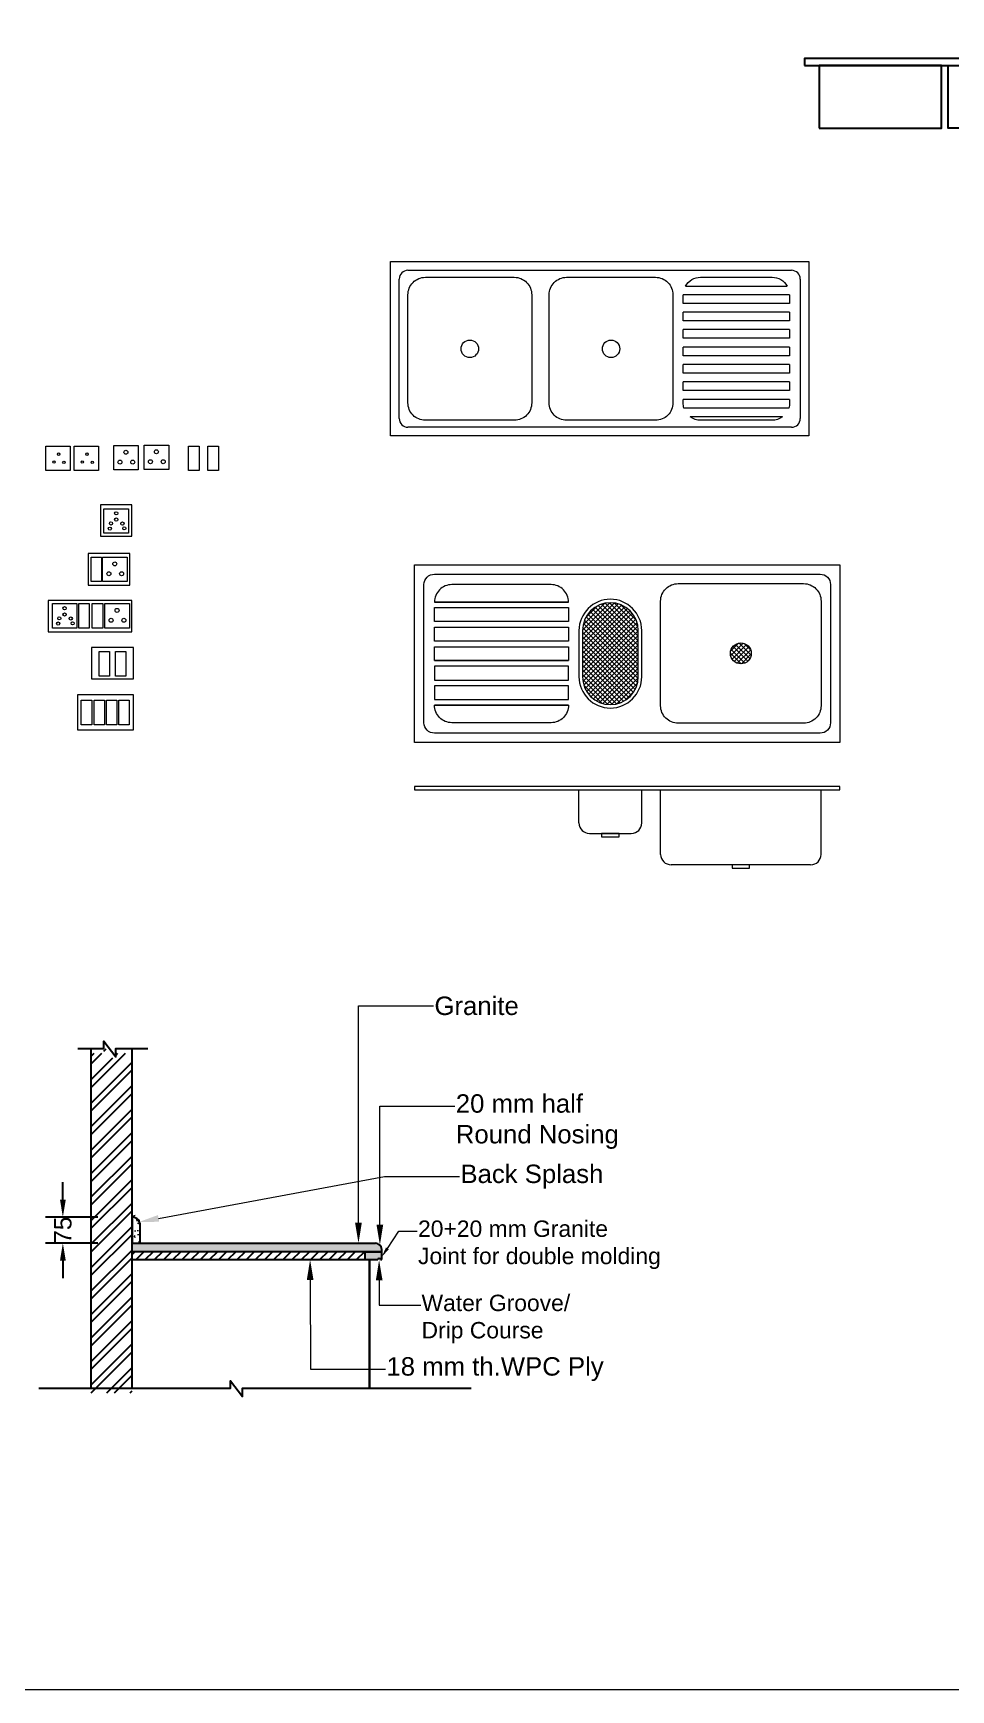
# Model space of a CAD drawing. Header units: millimetres. Extents: x 4065046 to 4134868, y -1476535 to -1460275.
# Drawn here: x 4072220 to 4074852, y -1476535 to -1471785 of the extents above; entities that cross this region are included whole.
import ezdxf
from ezdxf import colors
from ezdxf.entities.mleader import LeaderData, LeaderLine
from ezdxf.math import Vec2, Vec3

# ---------------------------------------------------------------- set-up
doc = ezdxf.new("R2010")
doc.units = ezdxf.units.MM
doc.header["$LTSCALE"] = 15
doc.header["$PDMODE"] = 35
doc.linetypes.add('ACAD_ISO02W100', pattern=[15, 12, -3])
for name, color, linetype in [('dimensions', 20, 'Continuous'), ('electrical points', 1, 'Continuous'), ('wall', 6, 'Continuous'), ('worktop', 7, 'Continuous')]:
    doc.layers.add(name, color=color, linetype=linetype)
doc.layers.add('I-WALL', color=7, linetype='Continuous', lineweight=25)
doc.layers.add('LS_DR_ELECTRICAL', color=1, linetype='Continuous', lineweight=0)
doc.layers.add('LS_DR_Glass', color=7, linetype='Continuous', true_color=0xa6c9d3)
doc.styles.add('ARIAL', font='arial.ttf', dxfattribs={"height": 50})
doc.styles.add('ROMANS', font='tahoma.ttf')
doc.styles.get("Standard").update_dxf_attribs({"font": 'arial.ttf'})
doc.dimstyles.new('MD50', dxfattribs={"dimscale": 50, "dimtxt": 1.9, "dimasz": 1.3, "dimexe": 1.3, "dimexo": 2.38, "dimgap": 1, "dimtad": 1, "dimdec": 0, "dimzin": 3, "dimdsep": 46, "dimtxsty": 'ROMANS', "dimblk": 'OBLIQUE', "dimcen": -1.9, "dimdle": 1.3, "dimclrd": 150, "dimclre": 150, "dimclrt": 256, "dimadec": 0, "dimazin": 0, "dimtfac": 1, "dimtdec": 0, "dimtix": 1, "dimtmove": 2, "dimatfit": 3, "dimfxl": 1, "dimtolj": 1, "dimtzin": 3, "dimarcsym": 0})
pattern_1 = [(50, (-3207122.252, -216367.643), (42.75686773, -3.7407394), [4.47083904, -49.1792294]), (355, (-3207122.25, -216367.643), (-8.27126847, 44.8390762), [3.57667123, -39.34352063]), (100.4514447, (-3207118.69, -216367.955), (34.48559915, 41.098335), [3.7996285, -41.79594844]), (46.1842, (-3207122.25, -216355.72), (63.6194624, -9.8669019), [6.7062586, -73.7688441]), (96.6355576, (-3207116.95, -216356.543), (55.7163082, 58.0683662), [5.6994451, -62.6939793]), (351.1841512, (-3207122.25, -216355.72), (55.7163082, 58.0683662), [5.3649991, -59.0150124]), (21, (-3207116.29, -216358.7), (35.582338, -24.00059004), [4.47083904, -49.1792294]), (326, (-3207116.29, -216358.7), (14.5043003, 43.22702096), [3.57667123, -39.34338353]), (71.451445, (-3207113.325, -216360.7), (50.08663825, 19.22643114), [3.7996285, -41.7958764]), (37.5, (-3207122.252, -216367.643), (0.72486341, 19.84419783), [0, -38.86649404, 0, -39.9394954, 0, -39.4924115]), (7.5, (-3207122.252, -216367.643), (15.68188744, 23.51135038), [0, -22.7714735, 0, -37.97232623, 0, -15.05182476]), (327.5, (-3207135.545, -216367.643), (31.8217179, -1.344477285), [0, -14.9027968, 0, -46.496726, 0, -61.69757872]), (317.5, (-3207141.506, -216367.643), (34.7643951, 5.9673359), [0, -19.37363583, 0, -30.87859496, 0, -43.81422257])]
pattern_2 = [(45, (-3944554.8, 182866.3), (-6.73519209, 6.73519209), []), (135, (-3944554.8, 182866.3), (-6.73519209, -6.73519209), [])]

# ---------------------------------------------------------------- blocks, each defined once
blk = doc.blocks.new('5 amps')
at = {"layer": 'LS_DR_ELECTRICAL', "ltscale": 0.25}
blk.add_lwpolyline([(-70.2, 17.4), (0, 17.4), (0, -52.6), (-70.2, -52.6)], close=True, dxfattribs=at)
for centre in [(-46.9, -28.6), (-33.4, -5.8), (-18.3, -29.2)]:
    blk.add_circle(centre, 3.51, dxfattribs=at)
blk = doc.blocks.new('15 amps')
at = {"color": 1, "lineweight": 15, "ltscale": 0.25}
for centre in [(-21.4, -47.7), (-4.4, -19.3), (15.2, -47.7)]:
    blk.add_circle(centre, 5.75, dxfattribs=at)
at = {"layer": 'LS_DR_ELECTRICAL', "color": 1, "ltscale": 0.25}
blk.add_lwpolyline([(-39.3, 0), (30.9, 0), (30.9, -70), (-39.3, -70)], close=True, dxfattribs=at)
blk = doc.blocks.new('shifted new 5 amps')
at = {"layer": 'LS_DR_ELECTRICAL', "color": 6, "ltscale": 0.25}
blk.add_lwpolyline([(-35.1, 0), (35.1, 0), (35.1, -70), (-35.1, -70)], close=True, dxfattribs=at)
for centre in [(-11.8, -46), (1.7, -23.2), (16.8, -46.6)]:
    blk.add_circle(centre, 3.51, dxfattribs=at)
blk = doc.blocks.new('shifted new 15 amps')
at = {"color": 6, "lineweight": 15, "ltscale": 0.25}
for centre in [(43.5, -40.7), (26.5, -69.1), (63.1, -69.1)]:
    blk.add_circle(centre, 5.75, dxfattribs=at)
at = {"layer": 'LS_DR_ELECTRICAL', "color": 6, "ltscale": 0.25}
blk.add_lwpolyline([(8.6, -21.4), (78.8, -21.4), (78.8, -91.4), (8.6, -91.4)], close=True, dxfattribs=at)
blk = doc.blocks.new('15 5 socket')
at = {"color": 1, "lineweight": 15, "ltscale": 0.25}
for p, q in [((24.5, 71.2), (-65.5, 71.2)), ((-65.5, 71.2), (-65.5, -18.8)), ((24.5, -18.8), (24.5, 71.2)), ((-65.5, -18.8), (24.5, -18.8))]:
    blk.add_line(p, q, dxfattribs=at)
at = {"layer": 'LS_DR_ELECTRICAL', "color": 1, "ltscale": 0.25}
blk.add_lwpolyline([(-55.5, 60.2), (14.7, 60.2), (14.7, -9.8), (-55.5, -9.8)], close=True, dxfattribs=at)
for centre in [(-20.4, 47), (-38.8, 3), (-35.5, 17.9), (-20.4, 29.1), (-2.6, 17.6), (2.7, 3.8)]:
    blk.add_circle(centre, 4.63, dxfattribs=at)
blk = doc.blocks.new('15 amps SS Exist')
at = {"color": 1, "lineweight": 15, "ltscale": 0.25}
for centre in [(-60.2, 8.3), (-43.2, 36.7), (-23.6, 8.3)]:
    blk.add_circle(centre, 5.75, dxfattribs=at)
at = {"layer": 'LS_DR_ELECTRICAL', "color": 1, "ltscale": 0.25}
for p, q in [((0, 66), (-120, 66)), ((-120, 66), (-120, -24)), ((-111.4, 56), (-81.4, 56)), ((-111.4, -14), (-111.4, 56)), ((-81.4, 56), (-81.4, -14)), ((0, -24), (0, 66)), ((-120, -24), (0, -24)), ((-81.4, -14), (-111.4, -14))]:
    blk.add_line(p, q, dxfattribs=at)
blk.add_lwpolyline([(-78.1, 56), (-7.9, 56), (-7.9, -14), (-78.1, -14)], close=True, dxfattribs=at)
blk = doc.blocks.new('exist 1 15Amps SS 1 5 Amps SS')
at = {"color": 1, "lineweight": 15, "ltscale": 0.25}
for centre in [(-38.3, -5.5), (-21.2, 22.9), (-1.7, -5.5)]:
    blk.add_circle(centre, 5.75, dxfattribs=at)
at = {"layer": 'LS_DR_ELECTRICAL', "color": 1, "ltscale": 0.25}
for p, q in [((21.6, 51.3), (-218.4, 51.3)), ((-218.4, 51.3), (-218.4, -38.7)), ((21.6, -38.7), (21.6, 51.3)), ((-206.8, 42.2), (-136.6, 42.2)), ((-206.8, -27.8), (-206.8, 42.2)), ((-136.6, 42.2), (-136.6, -27.8)), ((-131.1, 42.2), (-101.1, 42.2)), ((-131.1, -27.8), (-131.1, 42.2)), ((-101.1, 42.2), (-101.1, -27.8)), ((-92.3, 42.2), (-62.3, 42.2)), ((-92.3, -27.8), (-92.3, 42.2)), ((-62.3, 42.2), (-62.3, -27.8)), ((-56.2, 42.2), (14, 42.2)), ((-56.2, -27.8), (-56.2, 42.2)), ((14, 42.2), (14, -27.8)), ((-218.4, -38.7), (21.6, -38.7)), ((-136.6, -27.8), (-206.8, -27.8)), ((-101.1, -27.8), (-131.1, -27.8)), ((-62.3, -27.8), (-92.3, -27.8)), ((14, -27.8), (-56.2, -27.8))]:
    blk.add_line(p, q, dxfattribs=at)
for centre in [(-186.8, 0), (-171.7, 29.1), (-171.7, 11.1), (-153.9, -0.4), (-190.1, -15), (-148.6, -14.2)]:
    blk.add_circle(centre, 4.63, dxfattribs=at)
blk = doc.blocks.new('Exist 2 switch')
at = {"color": 1, "lineweight": 15, "ltscale": 0.25}
for p, q in [((189.4, 122.7), (69.4, 122.7)), ((69.4, 122.7), (69.4, 32.7)), ((189.4, 32.7), (189.4, 122.7)), ((69.4, 32.7), (189.4, 32.7))]:
    blk.add_line(p, q, dxfattribs=at)
at = {"layer": 'LS_DR_ELECTRICAL', "color": 1, "ltscale": 0.25}
for p, q in [((91.1, 110.6), (121.1, 110.6)), ((91.1, 40.6), (91.1, 110.6)), ((121.1, 110.6), (121.1, 40.6)), ((137.7, 110.6), (167.7, 110.6)), ((137.7, 40.6), (137.7, 110.6)), ((167.7, 110.6), (167.7, 40.6)), ((121.1, 40.6), (91.1, 40.6)), ((167.7, 40.6), (137.7, 40.6))]:
    blk.add_line(p, q, dxfattribs=at)
blk = doc.blocks.new('exist 4 switch')
at = {"layer": 'LS_DR_ELECTRICAL', "color": 1, "ltscale": 0.25}
for p, q in [((2546.9, -2455.1), (2386.9, -2455.1)), ((2386.9, -2455.1), (2386.9, -2555.1)), ((2397.5, -2470.3), (2427.5, -2470.3)), ((2397.5, -2540.3), (2397.5, -2470.3)), ((2427.5, -2470.3), (2427.5, -2540.3)), ((2434.3, -2470.3), (2464.3, -2470.3)), ((2434.3, -2540.3), (2434.3, -2470.3)), ((2464.3, -2470.3), (2464.3, -2540.3)), ((2469.6, -2470.3), (2499.6, -2470.3)), ((2469.6, -2540.3), (2469.6, -2470.3)), ((2499.6, -2470.3), (2499.6, -2540.3)), ((2505, -2470.3), (2535, -2470.3)), ((2505, -2540.3), (2505, -2470.3)), ((2535, -2470.3), (2535, -2540.3)), ((2546.9, -2555.1), (2546.9, -2455.1)), ((2386.9, -2555.1), (2546.9, -2555.1)), ((2427.5, -2540.3), (2397.5, -2540.3)), ((2464.3, -2540.3), (2434.3, -2540.3)), ((2499.6, -2540.3), (2469.6, -2540.3)), ((2535, -2540.3), (2505, -2540.3))]:
    blk.add_line(p, q, dxfattribs=at)
blk = doc.blocks.new('*D62')
at = {"color": 152, "ltscale": 0.25, "transparency": 16777216}
for p, q in [((-949.6, 244.2), (-949.6, 294.2)), ((-949.6, 194.2), (-949.6, 192.5)), ((-949.6, 119.2), (-949.6, 120.9)), ((-949.6, 69.2), (-949.6, 19.2))]:
    blk.add_line(p, q, dxfattribs=at)
at = {"color": 8, "ltscale": 0.25, "transparency": 16777216}
for p, q in [((-849.6, 194.2), (-999.6, 194.2)), ((-849.6, 119.2), (-999.6, 119.2))]:
    blk.add_line(p, q, dxfattribs=at)
at = {"color": 152, "ltscale": 0.25, "transparency": 16777216}
for points in [[(-957.9, 244.2), (-941.2, 244.2), (-949.6, 194.2)], [(-957.9, 69.2), (-941.2, 69.2), (-949.6, 119.2)]]:
    blk.add_solid(points, dxfattribs=at)
at = {"layer": 'Defpoints', "color": 0, "ltscale": 0.25, "transparency": 16777216}
for p in [(-751.2, 194.2), (-949.6, 119.2), (-751.2, 119.2)]:
    blk.add_point(p, dxfattribs=at)
at = {"lineweight": 15, "ltscale": 0.25, "transparency": 16777216, "insert": (-949.6, 156.7), "char_height": 50, "attachment_point": 5, "rotation": 90, "style": 'ARIAL'}
blk.add_mtext('\\A1;75', dxfattribs=at)
blk = doc.blocks.new('1200')
at = {"color": 4, "linetype": 'ByBlock', "lineweight": 15, "ltscale": 0.25}
for p, q in [((3727107, -682062.2), (3728307, -682062.2)), ((3727107, -682562.2), (3727107, -682062.2)), ((3727157, -682087.2), (3728257, -682087.2)), ((3728307, -682062.2), (3728307, -682562.2)), ((3727132, -682512.2), (3727132, -682112.2)), ((3727952.99873, -682132.2), (3728244.60127, -682132.2)), ((3728282, -682112.2), (3728282, -682512.2)), ((3728251.3, -682157.2), (3727946.3, -682157.2)), ((3728251.3, -682182.2), (3727946.3, -682182.2)), ((3728251.3, -682207.2), (3727946.3, -682207.2)), ((3728251.3, -682232.2), (3727946.3, -682232.2)), ((3728251.3, -682257.2), (3727946.3, -682257.2)), ((3728251.3, -682282.2), (3727946.3, -682282.2)), ((3728251.3, -682307.2), (3727946.3, -682307.2)), ((3728251.3, -682332.2), (3727946.3, -682332.2)), ((3728251.3, -682357.2), (3727946.3, -682357.2)), ((3728251.3, -682382.2), (3727946.3, -682382.2)), ((3728251.3, -682407.2), (3727946.3, -682407.2)), ((3728251.3, -682432.2), (3727946.3, -682432.2)), ((3728251.3, -682457.2), (3727946.3, -682457.2)), ((3728248.99696, -682482.2), (3727948.60304, -682482.2)), ((3728231.3, -682507.2), (3727966.3, -682507.2)), ((3728307, -682562.2), (3727107, -682562.2)), ((3728257, -682537.2), (3727157, -682537.2))]:
    blk.add_line(p, q, dxfattribs=at)
for points in [[(3727512, -682157.2), (3727512, -682467.2, -0.4142135624), (3727462, -682517.2), (3727207, -682517.2, -0.4142135624), (3727157, -682467.2), (3727157, -682157.2, -0.4142135624), (3727207, -682107.2), (3727462, -682107.2, -0.4142135624)], [(3727917, -682157.2), (3727917, -682467.2, -0.4142135624), (3727867, -682517.2), (3727612, -682517.2, -0.4142135624), (3727562, -682467.2), (3727562, -682157.2, -0.4142135624), (3727612, -682107.2), (3727867, -682107.2, -0.4142135624)]]:
    blk.add_lwpolyline(points, format="xyb", close=True, dxfattribs=at)
for points in [[(3727952.99873, -682132.2, -0.2679491924), (3727996.3, -682107.2), (3728201.3, -682107.2, -0.2679491924), (3728244.60127, -682132.2, -0.2679491924)], [(3727948.60304, -682482.2, -0.0763208341), (3727946.3, -682467.2), (3727946.3, -682457.2)], [(3728251.3, -682457.2), (3728251.3, -682467.2, -0.0763208341), (3728248.99696, -682482.2, -0.0763208341)], [(3728231.3, -682507.2, -0.1622776602), (3728201.3, -682517.2), (3727996.3, -682517.2, -0.1622776602), (3727966.3, -682507.2)]]:
    blk.add_lwpolyline(points, format="xyb", dxfattribs=at)
for points in [[(3727946.3, -682182.2), (3727946.3, -682157.2)], [(3728251.3, -682157.2), (3728251.3, -682182.2)], [(3727946.3, -682232.2), (3727946.3, -682207.2)], [(3728251.3, -682207.2), (3728251.3, -682232.2)], [(3727946.3, -682282.2), (3727946.3, -682257.2)], [(3728251.3, -682257.2), (3728251.3, -682282.2)], [(3727946.3, -682332.2), (3727946.3, -682307.2)], [(3728251.3, -682307.2), (3728251.3, -682332.2)], [(3727946.3, -682382.2), (3727946.3, -682357.2)], [(3728251.3, -682357.2), (3728251.3, -682382.2)], [(3727946.3, -682432.2), (3727946.3, -682407.2)], [(3728251.3, -682407.2), (3728251.3, -682432.2)]]:
    blk.add_lwpolyline(points, dxfattribs=at)
for centre in [(3727334.5, -682312.2), (3727739.5, -682312.2)]:
    blk.add_circle(centre, 25, dxfattribs=at)
for centre, start, end in [((3727157, -682112.2), 90, 180), ((3728257, -682112.2), 0, 90), ((3727157, -682512.2), 180, 270), ((3728257, -682512.2), 270, 0)]:
    blk.add_arc(centre, 25, start, end, dxfattribs=at)
blk = doc.blocks.new('sink')
at = {"layer": 'LS_DR_Glass', "lineweight": 20, "ltscale": 0.25}
h = blk.add_hatch(dxfattribs=at)
h.set_pattern_fill('ANSI37', color=251, scale=3)
h.set_pattern_definition(pattern_2)
h.paths.add_polyline_path([(641.6, 321, 1), (481.6, 321), (481.6, 189, 1), (641.6, 189)])
h = blk.add_hatch(dxfattribs=at)
h.set_pattern_fill('ANSI37', color=251, scale=3)
h.set_pattern_definition(pattern_2)
h.paths.add_polyline_path([(965.8, 255.8, 1), (905.8, 255.8, 1)])
at = {"color": 4, "lineweight": 20, "ltscale": 0.25}
for p, q in [((441.6, 402.9), (57.1, 402.9)), ((57.1, 386.9), (441.6, 386.9)), ((57.1, 275), (441.6, 275)), ((57.1, 235), (441.6, 235)), ((57.1, 123.1), (441.6, 123.1)), ((441.6, 107.1), (57.1, 107.1))]:
    blk.add_line(p, q, dxfattribs=at)
for points in [[(0, 510), (1220, 510), (1220, 0), (0, 0)], [(57.1, 386.9), (441.6, 386.9), (441.6, 346.9), (57.1, 346.9)], [(57.1, 331), (441.6, 331), (441.6, 291), (57.1, 291)], [(57.1, 275), (441.6, 275), (441.6, 235), (57.1, 235)], [(57.1, 179), (441.6, 179), (441.6, 219), (57.1, 219)], [(57.1, 123.1), (441.6, 123.1), (441.6, 163.1), (57.1, 163.1)]]:
    blk.add_lwpolyline(points, close=True, dxfattribs=at)
for points in [[(57.1, 482.9), (1162.9, 482.9, -0.414214), (1192.9, 452.9), (1192.9, 57.1, -0.414214), (1162.9, 27.1), (57.1, 27.1, -0.414214), (27.1, 57.1), (27.1, 452.9, -0.414214)], [(391.6, 452.9), (107.1, 452.9, 0.414214), (57.1, 402.9), (441.6, 402.9, 0.414214)], [(1165.8, 405.8), (1165.8, 105.8, -0.414214), (1115.8, 55.8), (755.8, 55.8, -0.414214), (705.8, 105.8), (705.8, 405.8, -0.414214), (755.8, 455.8), (1115.8, 455.8, -0.414214)], [(651.6, 321, 1), (471.6, 321), (471.6, 189, 1), (651.6, 189)], [(641.6, 321, 1), (481.6, 321), (481.6, 189, 1), (641.6, 189)], [(391.6, 57.1), (107.1, 57.1, -0.414214), (57.1, 107.1), (441.6, 107.1, -0.414214)]]:
    blk.add_lwpolyline(points, format="xyb", close=True, dxfattribs=at)
at = {"color": 251, "lineweight": 20, "ltscale": 0.25}
blk.add_circle((935.8, 255.8), 30, dxfattribs=at)
blk = doc.blocks.new('sink ele')
at = {"color": 4, "lineweight": 20, "ltscale": 0.25}
for p, q in [((471.6, -100), (471.6, -5)), ((651.6, -100), (651.6, -5)), ((705.8, -190), (705.8, -5)), ((1165.8, -190), (1165.8, -5)), ((501.6, -130), (621.6, -130)), ((1135.8, -220), (735.8, -220))]:
    blk.add_line(p, q, dxfattribs=at)
for points in [[(0, -5), (1220, -5), (1220, 5), (0, 5)], [(536.6, -140), (586.6, -140), (586.6, -130), (536.6, -130)], [(910.8, -230), (960.8, -230), (960.8, -220), (910.8, -220)]]:
    blk.add_lwpolyline(points, close=True, dxfattribs=at)
for centre, start, end in [((501.6, -100), 180, 270), ((621.6, -100), 270, 0), ((735.8, -190), 180, 270), ((1135.8, -190), 270, 0)]:
    blk.add_arc(centre, 30, start, end, dxfattribs=at)
blk = doc.blocks.new('si3')
at = {"layer": 'I-WALL', "color": 4, "ltscale": 0.25}
for points in [[(0, 0), (804, 0), (804, 20), (0, 20)], [(42, -180), (392, -180), (392, 0), (42, 0)], [(762, -180), (412, -180), (412, 0), (762, 0)]]:
    blk.add_lwpolyline(points, close=True, dxfattribs=at)
blk = doc.blocks.new('granite details')
at = {"lineweight": 15, "ltscale": 0.25, "true_color": 0x939598}
h = blk.add_hatch(dxfattribs=at)
h.set_pattern_fill('AR-CONC', color=252, scale=0.23469)
h.set_pattern_definition(pattern_1)
h.paths.add_polyline_path([(-727.8, 183.7, 0.414214), (-751.2, 207.2), (-751.2, 119.2), (-727.8, 119.2)])
at = {"lineweight": 15, "ltscale": 0.25}
h = blk.add_hatch(dxfattribs=at)
h.set_pattern_fill('AR-CONC', color=1, scale=0.23469)
h.set_pattern_definition(pattern_1)
edge = h.paths.add_edge_path()
edge.add_arc((-747.5, 174.9), 19.7, 355.284, 460.8974)
edge.add_line((-751.2, 194.2), (-751.2, 119.2))
edge.add_line((-751.2, 119.2), (-727.8, 119.2))
edge.add_line((-727.8, 119.2), (-727.9, 173.2))
at = {"layer": 'wall', "true_color": 0x939598}
h = blk.add_hatch(dxfattribs=at)
h.set_pattern_fill('ANSI32', color=252, scale=5)
h.paths.add_polyline_path([(-751.2, 664.6), (-798.2, 664.6), (-798.2, 640.5), (-832.4, 685.6), (-832.4, 664.6), (-868.6, 664.6), (-868.6, 348.3), (-751.2, 348.3)])
h.paths.add_polyline_path([(-751.2, 348.3), (-868.6, 348.3), (-868.6, -137.6), (-751.2, -137.6), (-751.2, 59.2)])
h.paths.add_polyline_path([(-751.2, -137.6), (-868.6, -137.6), (-868.6, -309.5), (-751.2, -309.5)])
at = {"layer": 'worktop'}
h = blk.add_hatch(dxfattribs=at)
h.set_pattern_fill('AR-CONC', color=1, scale=3.520346)
h.set_pattern_definition([(50, (-46021.96, -77329.426), (25.250038, -2.209092), [2.640259, -29.042852]), (355, (-46021.96, -77329.426), (-4.8845266, 26.4797634), [2.1122074, -23.2342816]), (100.451444, (-46019.856, -77329.61), (20.365511, 24.270671), [2.243875, -24.682626]), (46.1842, (-46021.96, -77322.385), (37.570584, -5.826851), [3.960389, -43.564278]), (96.635635, (-46018.83, -77322.87), (32.903332, 34.292342), [3.365815, -37.02396]), (351.184164, (-46021.96, -77322.385), (32.903332, 34.292342), [3.168311, -34.851422]), (21, (-46018.44, -77324.145), (21.0131917, -14.173577), [2.640259, -29.042852]), (326, (-46018.44, -77324.145), (8.565541, 25.5277884), [2.1122074, -23.2342816]), (71.451445, (-46016.688, -77325.326), (29.578732, 11.3542116), [2.243875, -24.682626]), (37.5, (-46021.96, -77329.426), (0.4280689, 11.7190145), [0, -22.952654, 0, -23.5863162, 0, -23.3222903]), (7.5, (-46021.96, -77329.426), (9.2609571, 13.8846557), [0, -13.4477206, 0, -22.424602, 0, -8.8888729]), (327.5, (-46029.81, -77329.426), (18.7923952, -0.7940095), [0, -8.8008642, 0, -27.4586965, 0, -36.435578]), (317.5, (-46033.33, -77329.426), (20.5301692, 3.5240414), [0, -11.4411235, 0, -18.2353907, 0, -25.874541])])
h.paths.add_polyline_path([(-35.4, 94.5), (-82.4, 94.5), (-82.4, 72.2), (-46.2, 72.2, -1), (-39.1, 72.2), (-35.4, 72.2)])
h.paths.add_polyline_path([(-53, 119.2), (-751.2, 119.2), (-751.2, 95.7), (-82.4, 95.7), (-35.4, 95.7), (-35.4, 101.6, 0.414214)])
h = blk.add_hatch(dxfattribs=at)
h.set_pattern_fill('ANSI31', color=3, scale=5.867243)
h.set_pattern_definition([(45, (-3207122.252, -216367.643), (-13.17233584, 13.17233584), [])])
h.paths.add_polyline_path([(-82.4, 95.7), (-751.2, 95.7), (-751.2, 72.2), (-82.4, 72.2)])
at = {"layer": 'electrical points'}
for points in [[(-906.4, 677.6), (-832.4, 677.6), (-832.4, 698.6), (-798.2, 653.5), (-798.2, 677.6), (-706, 677.6)], [(-751.2, -296.5), (-751.2, 72.2), (-70.6, 72.2), (-70.6, -296.5)], [(-1018.3, -296.5), (-468.7, -296.5), (-468.7, -275.5), (-434.5, -320.6), (-434.5, -296.5), (221.1, -296.5)]]:
    blk.add_lwpolyline(points, dxfattribs=at)
at = {"layer": 'worktop'}
for p, q in [((-868.6, -296.5), (-868.6, 677.6)), ((-751.2, -296.5), (-751.2, 677.6)), ((-751.2, 119.2), (-53, 119.2)), ((-751.2, 95.7), (-82.4, 95.7)), ((-82.4, 72.2), (-82.4, 95.7)), ((-82.4, 95.7), (-35.4, 95.7)), ((-35.4, 72.2), (-35.4, 101.6)), ((-751.2, 72.2), (-46.2, 72.2)), ((-82.4, 94.5), (-35.4, 94.5)), ((-70.6, -296.5), (-70.6, 72.2)), ((-39.1, 72.2), (-35.4, 72.2))]:
    blk.add_line(p, q, dxfattribs=at)
blk.add_lwpolyline([(-751.2, 119.2), (-727.8, 119.2), (-727.8, 170.7, 0.414214), (-751.2, 194.2), (-751.2, 194.2)], format="xyb", close=True, dxfattribs=at)
for centre, radius, end in [((-53, 101.6), 17.6, 90), ((-42.7, 72.2), 3.55, 180)]:
    blk.add_arc(centre, radius, 0, end, dxfattribs=at)
at = {"lineweight": 15, "ltscale": 0.25}
dim = blk.add_linear_dim(base=(-949.6, 119.2), p1=(-751.2, 194.2), p2=(-751.2, 119.2), angle=90, dimstyle='MD50', override={"dimtxt": 50, "dimasz": 1, "dimexe": 1, "dimexo": 0.5, "dimgap": 0, "dimtad": 0, "dimtxsty": 'ARIAL', "dimdle": 1.2, "dimclrd": 152, "dimclre": 8, "dimtix": 0, "dimfxl": 2, "dimfxlon": 1, "dimlwd": 65535, "dimlwe": 65535, "dimarcsym": 2}, dxfattribs=at)
dim.commit()
dim.dimension.update_dxf_attribs({"geometry": '*D62', "text_midpoint": (-949.6, 156.7)})
at = {"layer": 'dimensions'}
ml = blk.add_multileader_mtext('Standard', dxfattribs=at)
ml.set_content('Granite', color=256)
ml.set_leader_properties(color=154)
ml.build(insert=Vec2(0, 0))
ml.multileader.update_dxf_attribs({"text_right_attachment_type": 6, "dogleg_length": 0.36, "arrow_head_size": 58.7})
ctx = ml.context
ctx.base_point, ctx.char_height, ctx.arrow_head_size, ctx.landing_gap_size, ctx.plane_origin = Vec3(113.5, 799.6), 52.81, 58.7, 2.35, Vec3(-596.4, 454.2)
ctx.right_attachment = 6
notes = []
notes.append((ctx, [(0, (1, 1, 0), (-102, 799.6), (1, 0), 215.5, [(0, [(-102, 119.2)], 0, [])])]))
ctx.mtext.insert, ctx.mtext.width, ctx.mtext.defined_height, ctx.mtext.flow_direction = Vec3(115.8, 826.4), 545.412, 131.7, 5
ml = blk.add_multileader_mtext('Standard', dxfattribs=at)
ml.set_content('{\\fArial|b0|i0|c0|p34;20 mm half \\PRound Nosing}', color=256)
ml.set_leader_properties(color=154)
ml.build(insert=Vec2(0, 0))
ml.multileader.update_dxf_attribs({"text_right_attachment_type": 6, "dogleg_length": 183.6, "arrow_head_size": 58.7})
ctx = ml.context
ctx.base_point, ctx.char_height, ctx.arrow_head_size, ctx.landing_gap_size, ctx.plane_origin = Vec3(174.8, 512.1), 52.805, 58.7, 2.35, Vec3(-727.8, -95.4)
ctx.right_attachment = 6
notes.append((ctx, [(0, (1, 1, 0), (-40.7, 512.1), (1, 0), 215.5, [(0, [(-40.6, 114)], 0, [])])]))
ctx.mtext.insert, ctx.mtext.flow_direction = Vec3(177.1, 546.3), 5
ml = blk.add_multileader_mtext('Standard', dxfattribs=at)
ml.set_content('Back Splash ', color=256)
ml.set_leader_properties(color=154)
ml.build(insert=Vec2(0, 0))
ml.multileader.update_dxf_attribs({"text_right_attachment_type": 6, "dogleg_length": 183.6, "arrow_head_size": 58.7})
ctx = ml.context
ctx.base_point, ctx.char_height, ctx.arrow_head_size, ctx.landing_gap_size, ctx.plane_origin = Vec3(188, 310.9), 52.805, 58.7, 2.35, Vec3(-1425.4, -165.1)
ctx.right_attachment = 6
notes.append((ctx, [(0, (1, 1, 0), (-27.5, 310.9), (1, 0), 215.5, [(0, [(-733, 179.6)], 0, [])])]))
ctx.mtext.insert, ctx.mtext.width, ctx.mtext.defined_height, ctx.mtext.flow_direction = Vec3(190.3, 344.6), 608.785, 293.6, 5
ml = blk.add_multileader_mtext('Standard', dxfattribs=at)
ml.set_content('20+20 mm Granite\\PJoint for double molding', color=256)
ml.set_leader_properties(color=5, linetype='ACAD_ISO02W100')
ml.build(insert=Vec2(0, 0))
ml.multileader.update_dxf_attribs({"text_right_attachment_type": 6, "dogleg_length": 353.4, "arrow_head_size": 29.3})
ctx = ml.context
ctx.base_point, ctx.char_height, ctx.arrow_head_size, ctx.landing_gap_size, ctx.plane_origin = Vec3(66.5, 154.1), 46.938, 29.3, 2.35, Vec3(-727.8, -277.7)
ctx.right_attachment = 6
notes.append((ctx, [(0, (1, 1, 0), (14.1, 154.1), (1, 0), 52.4, [(0, [(-35.4, 80)], 0, [])])]))
ctx.mtext.insert, ctx.mtext.flow_direction = Vec3(68.8, 184.4), 5
ml = blk.add_multileader_mtext('Standard', dxfattribs=at)
ml.set_content('18 mm th.WPC Ply', color=256)
ml.set_leader_properties(color=154)
ml.build(insert=Vec2(0, 0))
ml.multileader.update_dxf_attribs({"text_right_attachment_type": 6, "dogleg_length": 183.6, "arrow_head_size": 58.7})
ctx = ml.context
ctx.base_point, ctx.char_height, ctx.arrow_head_size, ctx.landing_gap_size, ctx.plane_origin = Vec3(-24.2, -241.8), 52.805, 58.7, 2.35, Vec3(-596.4, 188.5)
ctx.right_attachment = 6
notes.append((ctx, [(0, (1, 1, 0), (-239.7, -241.8), (1, 0), 215.5, [(0, [(-240.7, 72.2)], 0, [])])]))
ctx.mtext.insert, ctx.mtext.flow_direction = Vec3(-21.8, -207.6), 5
ml = blk.add_multileader_mtext('Standard', dxfattribs=at)
ml.set_content('Water Groove/\\PDrip Course', color=256)
ml.set_leader_properties(color=154)
ml.build(insert=Vec2(0, 0))
ml.multileader.update_dxf_attribs({"text_right_attachment_type": 6, "dogleg_length": 183.6, "arrow_head_size": 58.7})
ctx = ml.context
ctx.base_point, ctx.char_height, ctx.arrow_head_size, ctx.landing_gap_size, ctx.plane_origin = Vec3(76.5, -58.4), 46.938, 58.7, 2.35, Vec3(-727.8, -453.8)
ctx.right_attachment = 6
notes.append((ctx, [(0, (1, 1, 0), (-42.3, -58.4), (1, 0), 118.8, [(0, [(-42.8, 71.1)], 0, [])])]))
ctx.mtext.insert, ctx.mtext.flow_direction = Vec3(78.8, -28.4), 5
for ctx, leaders in notes:
    for number, flags, end, landing, length, lines in leaders:
        leader = LeaderData()
        leader.index, (leader.has_last_leader_line, leader.has_dogleg_vector, leader.attachment_direction) = number, flags
        leader.last_leader_point, leader.dogleg_vector, leader.dogleg_length = Vec3(end), Vec3(landing), length
        for number, points, colour, breaks in lines:
            line = LeaderLine()
            line.index, line.vertices, line.color, line.breaks = number, Vec3.list(points), colors.encode_raw_color(colour), breaks
            leader.lines.append(line)
        ctx.leaders.append(leader)

msp = doc.modelspace()

# ---------------------------------------------------------------- linework, layer by layer
at = {"lineweight": 20, "ltscale": 0.25}
msp.add_lwpolyline([(4065045.8, -1460274.6), (4134868, -1460274.6), (4134868, -1476535.2), (4065045.8, -1476535.2)], close=True, dxfattribs=at)
msp.add_lwpolyline([(4100849.7, -1476535.2), (4065045.8, -1476535.2), (4065045.8, -1464611.6)], dxfattribs=at)
at = {"layer": 'LS_DR_ELECTRICAL', "lineweight": 20, "ltscale": 0.25}
msp.add_lwpolyline([(4072665.9, -1472968.8), (4072695.9, -1472968.8), (4072695.9, -1473038.8), (4072665.9, -1473038.8)], close=True, dxfattribs=at)
at = {"layer": 'LS_DR_ELECTRICAL', "color": 6, "lineweight": 20, "ltscale": 0.25}
msp.add_lwpolyline([(4072721.3, -1472968.8), (4072751.3, -1472968.8), (4072751.3, -1473038.8), (4072721.3, -1473038.8)], close=True, dxfattribs=at)

# ---------------------------------------------------------------- block references
at = {"linetype": 'ByBlock', "lineweight": 20}
msp.add_blockref('1200', (346137.8, -790377.5), dxfattribs=at)
at = {"lineweight": 20}
for name, p in [('5 amps', (4072326.6, -1472986)), ('shifted new 5 amps', (4072372.8, -1472968.6)), ('15 amps', (4072490.4, -1472967)), ('shifted new 15 amps', (4072530, -1472944.4)), ('15 5 socket', (4072478.8, -1473208.4)), ('15 amps SS Exist', (4072497.5, -1473343.1)), ('sink', (4073313.7, -1473818.9, -5)), ('exist 1 15Amps SS 1 5 Amps SS', (4072482, -1473462.7)), ('Exist 2 switch', (4072318.3, -1473668.6)), ('exist 4 switch', (4069960.8, -1471227.3)), ('sink ele', (4073313.7, -1473949.4, -5))]:
    msp.add_blockref(name, p, dxfattribs=at)
at = {"color": 0, "lineweight": 20}
msp.add_blockref('granite details', (4073255, -1475373.7), dxfattribs=at)
at = {"layer": 'I-WALL', "color": 7}
msp.add_blockref('si3', (4074432.4, -1471877.5), dxfattribs=at)

doc.saveas('drawing.dxf')
